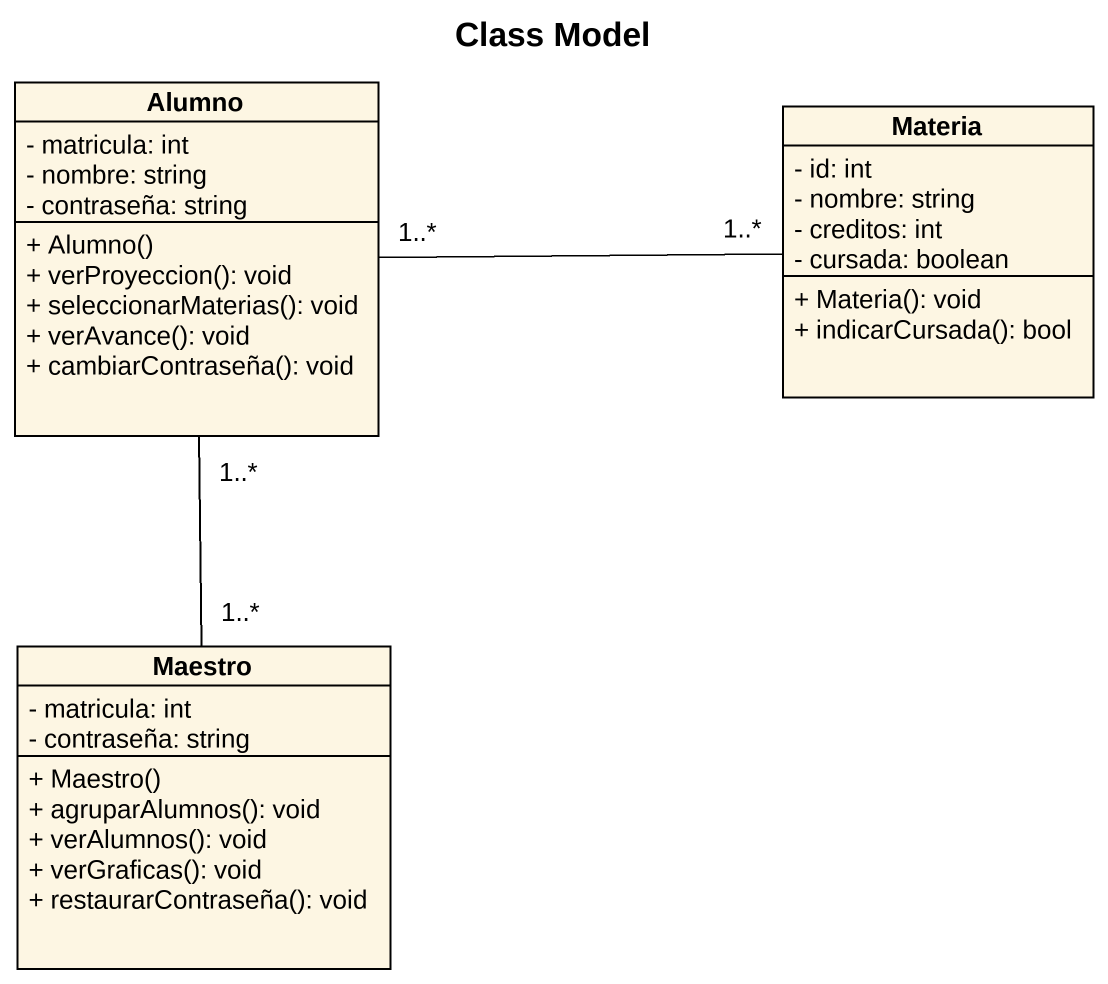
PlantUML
@startuml
title Class Model
hide circle
hide empty members
skinparam classAttributeIconSize 0
class Alumno {
  - matricula: int
  - nombre: string
  - contraseña: string
  + Alumno()
  + verProyeccion(): void
  + seleccionarMaterias(): void
  + verAvance(): void
  + cambiarContraseña(): void
}
class Materia {
  - id: int
  - nombre: string
  - creditos: int
  - cursada: boolean
  + Materia(): void
  + indicarCursada(): bool
}
class Maestro {
  - matricula: int
  - contraseña: string
  + Maestro()
  + agruparAlumnos(): void
  + verAlumnos(): void
  + verGraficas(): void
  + restaurarContraseña(): void
}
Alumno "1..*" -right- "1..*" Materia
Maestro "1..*" -up- "1..*" Alumno
@enduml
